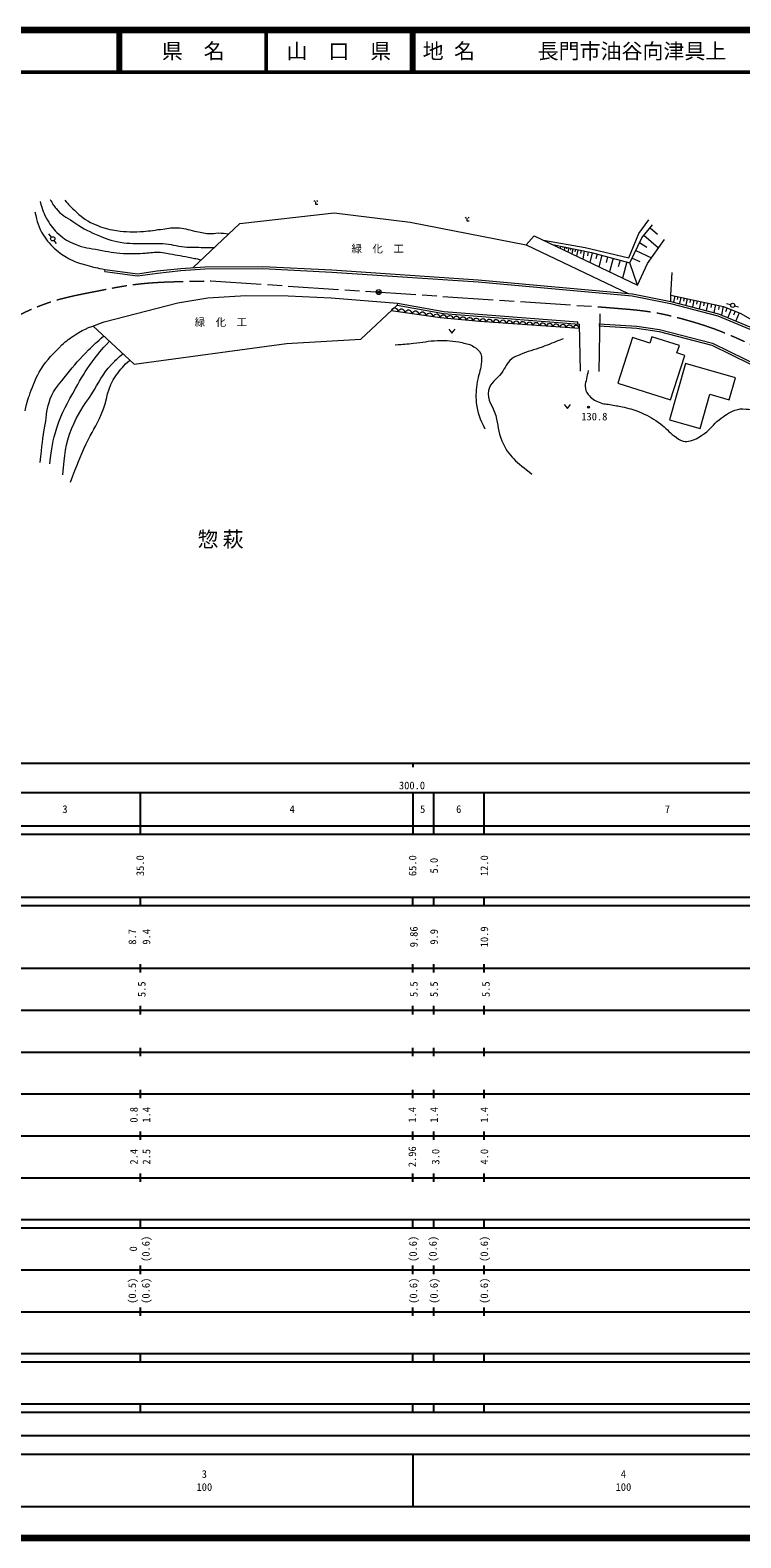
# Model space of a CAD drawing. Units: millimetres, scale not verified. Extents: x 40000 to 680000, y 20000 to 380000.
# Drawn here: x 276723 to 446309, y 20000 to 380000 of the extents above; entities that cross this region are included whole.
import ezdxf
from ezdxf.enums import TextEntityAlignment as Align

# ---------------------------------------------------------------- set-up
doc = ezdxf.new("R2010")
doc.units = ezdxf.units.MM
doc.header["$LTSCALE"] = 1000
doc.header["$PDMODE"] = 32
doc.header["$PDSIZE"] = 500
doc.linetypes.add('CHAIN', pattern=[18.5, 12, -1.5, 3.5, -1.5])
for name, color, linetype, lineweight in [('M-BGD', 7, 'Continuous', 13), ('M-BMK', 2, 'CHAIN', 13), ('M-BMK-SRVR', 3, 'Continuous', 13), ('M-TTL', 2, 'Continuous', 140), ('M-TTL-BAND', 7, 'Continuous', 25), ('M-TTL-LINE', 7, 'Continuous', 50), ('M-TTL-TXT', 7, 'Continuous', 13)]:
    doc.layers.add(name, color=color, linetype=linetype, lineweight=lineweight)
doc.layers.add('M-BGD-HTXT', color=7, linetype='Continuous')
doc.styles.add('ＭＳ ゴシック', font='')
doc.styles.get('ＭＳ ゴシック').set_extended_font_data('MS Gothic')

msp = doc.modelspace()

# ---------------------------------------------------------------- linework, layer by layer
at = {"layer": 'M-BGD'}
for p, q in [((344633, 339353), (344383, 339103)), ((344883, 338353), (344883, 339103)), ((345383, 339103), (345133, 339353)), ((326768, 333850), (349230, 336358)), ((345383, 338353), (344883, 338353)), ((349230, 336358), (367392, 334185)), ((380759, 335366), (380509, 335116)), ((381009, 334366), (381009, 335116)), ((381509, 335116), (381259, 335366)), ((281799, 330574), (281193, 331385)), ((315627, 323302), (326768, 333850)), ((367392, 334185), (395119, 328741)), ((381509, 334366), (381009, 334366)), ((419574, 325627), (421959, 331460)), ((421959, 331460), (424394, 334695)), ((422651, 330425), (425268, 333478)), ((424676, 332786), (426429, 331284)), ((282408, 329781), (282950, 329054)), ((395119, 328741), (396991, 330927)), ((395119, 328741), (419444, 317115)), ((396991, 330927), (421634, 319084)), ((399199, 329866), (409130, 328135)), ((401339, 328837), (410657, 326899)), ((403297, 328430), (403196, 327945)), ((403787, 328328), (403736, 328086)), ((404276, 328226), (404125, 327499)), ((404766, 328125), (404690, 327761)), ((405255, 328023), (405054, 327052)), ((405745, 327921), (405644, 327436)), ((406234, 327819), (405982, 326606)), ((406841, 327693), (406715, 327086)), ((409130, 328135), (419574, 325627)), ((419853, 324464), (422651, 330425)), ((422110, 329272), (423853, 328184)), ((423173, 331033), (426679, 328028)), ((424033, 324282), (428067, 329992)), ((407447, 327567), (407132, 326053)), ((408204, 327409), (408046, 326653)), ((408961, 327252), (408568, 325364)), ((409905, 327055), (409708, 326111)), ((410846, 326849), (410240, 324560)), ((410657, 326899), (419853, 324464)), ((411991, 326546), (411688, 325401)), ((413135, 326243), (412413, 323516)), ((414499, 325882), (414138, 324518)), ((415862, 325520), (415002, 322272)), ((417487, 325090), (417056, 323466)), ((419111, 324660), (418086, 320789)), ((421634, 319084), (419853, 324464)), ((420378, 325581), (422190, 324731)), ((421229, 327394), (424985, 325630)), ((421634, 319084), (424033, 324282)), ((294576, 322359), (294644, 322855)), ((429575, 316735), (429927, 322110)), ((294403, 310354), (311974, 314919)), ((311974, 314919), (319116, 316118)), ((319116, 316118), (328172, 316603)), ((328172, 316603), (338276, 316585)), ((338276, 316585), (348538, 316048)), ((348538, 316048), (364364, 314794)), ((355614, 306218), (364276, 314302)), ((364364, 314794), (364276, 314302)), ((429634, 315235), (429575, 316735)), ((429575, 316735), (442182, 314044)), ((430553, 316526), (430244, 315077)), ((431278, 316371), (431123, 315647)), ((432002, 316217), (431679, 314706)), ((432757, 316055), (432596, 315300)), ((433513, 315894), (433177, 314318)), ((434301, 315726), (434133, 314938)), ((435089, 315558), (434738, 313914)), ((435911, 315382), (435735, 314561)), ((436733, 315207), (436367, 313493)), ((437590, 315024), (437407, 314167)), ((438447, 314841), (438065, 313053)), ((439341, 314650), (439150, 313756)), ((440235, 314460), (439837, 312595)), ((441167, 314261), (440968, 313328)), ((442099, 314062), (441663, 312019)), ((442182, 314044), (446285, 312318)), ((443067, 313672), (442662, 312709)), ((443859, 314393), (442874, 314626)), ((444030, 313267), (443230, 311365)), ((444835, 314175), (445717, 313965)), ((407388, 309821), (407427, 310320)), ((408018, 298608), (407800, 309789)), ((412477, 298487), (412750, 312226)), ((444981, 312867), (444581, 311916)), ((445931, 312467), (445134, 310571)), ((446285, 312318), (460536, 304146)), ((291680, 309374), (301550, 300261)), ((337915, 305168), (355614, 306218)), ((376626, 308621), (377376, 307621)), ((377376, 307621), (378126, 308621)), ((420435, 306577), (416943, 295747)), ((424604, 305233), (420435, 306577)), ((425104, 306786), (424604, 305233)), ((431640, 304679), (425104, 306786)), ((301550, 300261), (337915, 305168)), ((431073, 302922), (431640, 304679)), ((432921, 302326), (431073, 302922)), ((433139, 300403), (429286, 286955)), ((429495, 291701), (432921, 302326)), ((445041, 296993), (433139, 300403)), ((416943, 295747), (429495, 291701)), ((443541, 291758), (445041, 296993)), ((436586, 284863), (438939, 293076)), ((438939, 293076), (443541, 291758)), ((404186, 290629), (404936, 289629)), ((404936, 289629), (405686, 290629)), ((429286, 286955), (436586, 284863))]:
    msp.add_line(p, q, dxfattribs=at)
for points in [[(294576, 322359), (302311, 321300), (307097, 322000), (312711, 322615), (318392, 322977), (332260, 323098), (348675, 322251), (383627, 319880), (420356, 316530), (429524, 314747), (440851, 311816), (460321, 303694), (469412, 298781), (514502, 274587)], [(294644, 322855), (302309, 321805), (307034, 322496), (312667, 323114), (318374, 323477), (332270, 323598), (348705, 322750), (383666, 320379), (420427, 317026), (429634, 315235), (441011, 312291), (460536, 304146), (469649, 299221), (514744, 275025)], [(364276, 314302), (375380, 312321), (407800, 309789)], [(364364, 314794), (375443, 312818), (407427, 310320)], [(407821, 308724), (383960, 310407), (374545, 311340), (362899, 313016)], [(412417, 309868), (421506, 309322), (426885, 308546), (439530, 305251), (466809, 291862), (495000, 276597), (510739, 267810)], [(412387, 309369), (421455, 308824), (426786, 308055), (439355, 304780), (466580, 291417), (494759, 276159), (510494, 267375), (510497, 267373)]]:
    msp.add_lwpolyline(points, dxfattribs=at)
for centre, radius in [((282112, 330184), 500), ((444350, 314294), 500), ((409940, 289969), 150), ((409940, 289969), 120), ((409940, 289969), 90), ((409940, 289969), 60), ((409940, 289969), 30), ((409940, 289969), 20)]:
    msp.add_circle(centre, radius, dxfattribs=at)
for centre, radius, start, end in [((363709, 312744), 855, 2.23162, 161.38855), ((365372, 312504), 855, 2.23162, 161.38855), ((367036, 312265), 855, 2.23162, 161.38855), ((368700, 312025), 855, 2.23162, 161.38855), ((370364, 311786), 855, 2.23162, 161.38855), ((372028, 311546), 855, 2.23162, 161.38855), ((373692, 311307), 855, 2.23162, 161.38855), ((375321, 311169), 794, 1.14026, 167.5405), ((376890, 311013), 794, 1.14026, 167.5405), ((378459, 310858), 794, 1.14026, 167.5405), ((380028, 310702), 794, 1.14026, 167.5405), ((381597, 310547), 794, 1.14026, 167.5405), ((383167, 310391), 794, 1.14026, 167.5405), ((384749, 310247), 804, 3.40253, 168.52818), ((386339, 310135), 804, 3.40253, 168.52818), ((387930, 310023), 804, 3.40253, 168.52818), ((389521, 309911), 804, 3.40253, 168.52818), ((391111, 309798), 804, 3.40253, 168.52818), ((392702, 309686), 804, 3.40253, 168.52818), ((394293, 309574), 804, 3.40253, 168.52818), ((395883, 309462), 804, 3.40253, 168.52818), ((397474, 309350), 804, 3.40253, 168.52818), ((399065, 309237), 804, 3.40253, 168.52818), ((400655, 309125), 804, 3.40253, 168.52818), ((402246, 309013), 804, 3.40253, 168.52818), ((403837, 308901), 804, 3.40253, 168.52818), ((405427, 308789), 804, 3.40253, 168.52818), ((407018, 308676), 804, 3.40253, 168.52818)]:
    msp.add_arc(centre, radius, start, end, dxfattribs=at)
for points, knots in [([(279090, 339051), (279683, 337022), (279890, 336242), (280834, 334653), (281697, 333203), (282265, 332396), (283524, 331273), (284874, 330069), (285817, 329571), (287486, 328874), (289561, 328008), (290874, 327950), (293083, 327529), (295365, 327095), (296654, 326859), (298972, 326693), (300784, 326564), (301808, 326673), (303624, 326730), (305061, 326775), (305858, 327011), (307295, 326984), (308078, 326969), (308508, 326828), (309283, 326711), (311336, 326401), (312478, 326176), (314517, 325785), (315723, 325553), (316110, 325479), (317602, 325172)], [0, 0, 0, 0, 1, 1, 1, 2, 2, 2, 3, 3, 3, 4, 4, 4, 5, 5, 5, 6, 6, 6, 7, 7, 7, 8, 8, 8, 9, 9, 9, 10, 10, 10, 10]), ([(281502, 339569), (282022, 338545), (282287, 338184), (282919, 337388), (284146, 335843), (285282, 335403), (286917, 334299), (288977, 332908), (290192, 332183), (292478, 331209), (294647, 330286), (295896, 329741), (298221, 329356), (300556, 328969), (301907, 329102), (304273, 329047), (305862, 329010), (306757, 329143), (308344, 329047), (310408, 328922), (311518, 328431), (313578, 328247), (315120, 328109), (315992, 328177), (317539, 328138), (318757, 328108), (319139, 328099), (320658, 328065)], [0, 0, 0, 0, 1, 1, 1, 2, 2, 2, 3, 3, 3, 4, 4, 4, 5, 5, 5, 6, 6, 6, 7, 7, 7, 8, 8, 8, 9, 9, 9, 9]), ([(284985, 339442), (285957, 338266), (286315, 337907), (287263, 337019), (288862, 335519), (289848, 334683), (291842, 333772), (293544, 332995), (294553, 332604), (296398, 332294), (298978, 331860), (300470, 331827), (303086, 331906), (304951, 331962), (305978, 332244), (307835, 332439), (309367, 332600), (310220, 332866), (311760, 332827), (313427, 332784), (314316, 332342), (315955, 332039), (317289, 331793), (318018, 331505), (319372, 331421), (320266, 331366), (320766, 331566), (321662, 331567), (322643, 331568), (323000, 331522), (324167, 331388)], [0, 0, 0, 0, 1, 1, 1, 2, 2, 2, 3, 3, 3, 4, 4, 4, 5, 5, 5, 6, 6, 6, 7, 7, 7, 8, 8, 8, 9, 9, 9, 10, 10, 10, 10]), ([(277852, 336594), (278452, 334101), (278639, 333039), (279851, 331105), (280835, 329536), (281561, 328744), (282940, 327507), (284130, 326439), (284928, 325971), (286357, 325254), (287786, 324536), (288678, 324330), (290210, 323872), (291912, 323364), (292543, 323254), (294644, 322855)], [0, 0, 0, 0, 1, 1, 1, 2, 2, 2, 3, 3, 3, 4, 4, 4, 5, 5, 5, 5]), ([(275502, 289092), (276088, 291423), (276276, 292140), (276981, 294024), (277726, 296015), (278147, 297155), (279258, 298967), (280840, 301546), (282168, 302701), (284311, 304837), (285406, 305929), (286172, 306381), (287461, 307236), (289937, 308879), (291149, 309168), (294403, 310354)], [0, 0, 0, 0, 1, 1, 1, 2, 2, 2, 3, 3, 3, 4, 4, 4, 5, 5, 5, 5]), ([(279147, 276727), (279593, 281065), (279681, 282283), (280292, 285804), (280709, 288211), (280608, 289670), (281518, 291938), (282538, 294478), (283777, 295572), (285444, 297744), (287317, 300186), (288495, 301463), (290678, 303632), (292038, 304985), (292519, 305449), (294265, 306987)], [0, 0, 0, 0, 1, 1, 1, 2, 2, 2, 3, 3, 3, 4, 4, 4, 5, 5, 5, 5]), ([(403917, 306330), (401498, 305337), (400853, 305073), (398865, 304331), (396808, 303564), (395575, 303347), (393558, 302478), (392789, 302146), (392252, 302097), (391632, 301533), (390413, 300425), (390136, 299443), (389160, 298116), (387972, 296501), (386511, 295958), (386098, 293995), (385595, 291606), (387180, 290342), (387816, 287984), (388445, 285650), (388364, 284208), (389288, 281974), (390882, 278116), (392909, 276891), (396403, 274000)], [0, 0, 0, 0, 1, 1, 1, 2, 2, 2, 3, 3, 3, 4, 4, 4, 5, 5, 5, 6, 6, 6, 7, 7, 7, 8, 8, 8, 8]), ([(281436, 276481), (281856, 280405), (282068, 281805), (283072, 285068), (284269, 288960), (285614, 290902), (287570, 294473), (288962, 297015), (289782, 298432), (291495, 300770), (292986, 302804), (293589, 303501), (295614, 305742)], [0, 0, 0, 0, 1, 1, 1, 2, 2, 2, 3, 3, 3, 4, 4, 4, 4]), ([(284544, 273782), (284952, 278801), (285008, 280854), (286670, 284986), (288049, 288412), (289427, 290052), (291414, 293164), (293197, 295957), (293871, 297799), (296157, 300198), (297158, 301248), (297551, 301672), (298864, 302741)], [0, 0, 0, 0, 1, 1, 1, 2, 2, 2, 3, 3, 3, 4, 4, 4, 4]), ([(363799, 304895), (365927, 305025), (366493, 305067), (368216, 305222), (370457, 305424), (371690, 305821), (373940, 305876), (376247, 305933), (377576, 305887), (379828, 305385), (380953, 305135), (381667, 305067), (382609, 304404), (383367, 303871), (383911, 303551), (384244, 302687), (384589, 301792), (384420, 301188), (384326, 300233), (384163, 298575), (383674, 297711), (383427, 296063), (383132, 294102), (382988, 292965), (383181, 290992), (383431, 288449), (384023, 287380), (385226, 284777)], [0, 0, 0, 0, 1, 1, 1, 2, 2, 2, 3, 3, 3, 4, 4, 4, 5, 5, 5, 6, 6, 6, 7, 7, 7, 8, 8, 8, 9, 9, 9, 9]), ([(286343, 272065), (288014, 276462), (288462, 277723), (290105, 281224), (291416, 284018), (292486, 285422), (293703, 288258), (295255, 291872), (294966, 294498), (297302, 297662), (298413, 299168), (298933, 299836), (300508, 301224)], [0, 0, 0, 0, 1, 1, 1, 2, 2, 2, 3, 3, 3, 4, 4, 4, 4]), ([(409900, 298725), (409696, 297761), (409644, 297515), (409488, 296738), (409352, 296057), (409104, 295686), (409149, 294993), (409202, 294174), (409408, 293687), (409900, 293031), (410652, 292028), (411334, 291617), (412493, 291141), (413583, 290693), (414293, 290762), (415449, 290535), (416611, 290306), (417283, 290274), (418430, 289978), (420082, 289550), (421030, 289332), (422585, 288630), (424470, 287779), (425500, 287202), (427165, 285976), (428526, 284975), (429046, 284116), (430400, 283105), (431174, 282527), (431603, 282089), (432544, 281869), (433208, 281714), (433631, 281762), (434289, 281942), (435710, 282332), (436413, 282861), (437633, 283687), (439180, 284734), (439626, 285839), (441122, 286958), (442505, 287991), (443284, 288647), (444902, 289248), (445866, 289606), (446492, 289588), (447519, 289538), (449366, 289449), (450338, 288905), (452099, 288339), (453907, 287757), (454887, 287331), (456657, 286643), (458138, 286067), (458911, 285599), (460414, 285086), (463922, 283890), (466037, 283697), (469542, 282493), (472542, 281463), (474101, 280564), (476957, 279186), (480205, 277618), (482137, 276903), (485135, 274897), (488130, 272892), (489583, 271441), (492209, 268972), (494546, 266775), (496244, 265830), (497988, 263138), (498553, 262266), (498735, 261690), (499060, 260703), (499276, 260050), (499358, 259751), (499505, 259070)], [0, 0, 0, 0, 1, 1, 1, 2, 2, 2, 3, 3, 3, 4, 4, 4, 5, 5, 5, 6, 6, 6, 7, 7, 7, 8, 8, 8, 9, 9, 9, 10, 10, 10, 11, 11, 11, 12, 12, 12, 13, 13, 13, 14, 14, 14, 15, 15, 15, 16, 16, 16, 17, 17, 17, 18, 18, 18, 19, 19, 19, 20, 20, 20, 21, 21, 21, 22, 22, 22, 23, 23, 23, 24, 24, 24, 25, 25, 25, 25])]:
    msp.add_open_spline(points, degree=3, knots=knots, dxfattribs=at)
msp.add_point((409940, 289969), dxfattribs=at)
at = {"layer": 'M-BMK'}
msp.add_line((319860, 320140), (412831, 313914), dxfattribs=at)
for points, knots in [([(128780, 267552), (137621, 266747), (140016, 266474), (147240, 266183), (152135, 265986), (154881, 265832), (159780, 265911), (165485, 266002), (168712, 266016), (174359, 266833), (190088, 269108), (199156, 270302), (214013, 275944), (227221, 280959), (233984, 285361), (246146, 292552), (253681, 297007), (257190, 300592), (264457, 305473), (268970, 308504), (271224, 310737), (276173, 312987), (282829, 316013), (287039, 316559), (294205, 318016), (304059, 320019), (308014, 319876), (319860, 320140)], [0, 0, 0, 0, 1, 1, 1, 2, 2, 2, 3, 3, 3, 4, 4, 4, 5, 5, 5, 6, 6, 6, 7, 7, 7, 8, 8, 8, 9, 9, 9, 9]), ([(412831, 313914), (422090, 313166), (425275, 313061), (432914, 310928), (438974, 309236), (442289, 307924), (448002, 305286), (451809, 303527), (453151, 302860), (457560, 300396)], [0, 0, 0, 0, 1, 1, 1, 2, 2, 2, 3, 3, 3, 3])]:
    msp.add_open_spline(points, degree=3, knots=knots, dxfattribs=at)
at = {"layer": 'M-BMK-SRVR'}
msp.add_circle((359889, 317459), 600, dxfattribs=at)
msp.add_point((359889, 317459), dxfattribs=at)
at = {"layer": 'M-TTL'}
for p, q in [((680000, 380000), (40000, 380000)), ((40000, 20000), (680000, 20000))]:
    msp.add_line(p, q, dxfattribs=at)
at = {"layer": 'M-TTL-BAND'}
for p, q in [((40000, 205000), (579000, 205000)), ((368000, 205000), (368000, 204000)), ((68000, 198000), (579000, 198000)), ((303000, 198000), (303000, 188000)), ((368000, 198000), (368000, 188000)), ((373000, 198000), (373000, 188000)), ((385000, 198000), (385000, 188000)), ((40000, 190000), (579000, 190000)), ((40000, 188000), (579000, 188000)), ((40000, 173000), (579000, 173000)), ((303000, 173000), (303000, 171000)), ((368000, 171000), (368000, 173000)), ((373000, 173000), (373000, 171000)), ((385000, 173000), (385000, 171000)), ((40000, 171000), (579000, 171000)), ((40000, 156000), (579000, 156000)), ((303000, 157000), (303000, 155000)), ((368000, 155000), (368000, 157000)), ((373000, 157000), (373000, 155000)), ((385000, 157000), (385000, 155000)), ((46000, 146000), (579000, 146000)), ((303000, 147000), (303000, 145000)), ((368000, 145000), (368000, 147000)), ((373000, 147000), (373000, 145000)), ((385000, 147000), (385000, 145000)), ((303000, 137000), (303000, 135000)), ((368000, 135000), (368000, 137000)), ((373000, 137000), (373000, 135000)), ((385000, 137000), (385000, 135000)), ((52000, 136000), (579000, 136000)), ((46000, 126000), (579000, 126000)), ((303000, 127000), (303000, 125000)), ((368000, 125000), (368000, 127000)), ((373000, 127000), (373000, 125000)), ((385000, 127000), (385000, 125000)), ((52000, 116000), (579000, 116000)), ((303000, 117000), (303000, 115000)), ((368000, 115000), (368000, 117000)), ((373000, 117000), (373000, 115000)), ((385000, 117000), (385000, 115000)), ((46000, 106000), (579000, 106000)), ((303000, 107000), (303000, 105000)), ((368000, 105000), (368000, 107000)), ((373000, 107000), (373000, 105000)), ((385000, 107000), (385000, 105000)), ((40000, 96000), (579000, 96000)), ((40000, 94000), (579000, 94000)), ((303000, 96000), (303000, 94000)), ((368000, 94000), (368000, 96000)), ((373000, 96000), (373000, 94000)), ((385000, 96000), (385000, 94000)), ((49000, 84000), (579000, 84000)), ((303000, 85000), (303000, 83000)), ((368000, 83000), (368000, 85000)), ((373000, 85000), (373000, 83000)), ((385000, 85000), (385000, 83000)), ((40000, 74000), (579000, 74000)), ((303000, 75000), (303000, 73000)), ((368000, 73000), (368000, 75000)), ((373000, 75000), (373000, 73000)), ((385000, 75000), (385000, 73000)), ((40000, 64000), (579000, 64000)), ((40000, 62000), (579000, 62000)), ((303000, 64000), (303000, 62000)), ((368000, 62000), (368000, 64000)), ((373000, 64000), (373000, 62000)), ((385000, 64000), (385000, 62000)), ((40000, 52000), (579000, 52000)), ((303000, 52000), (303000, 50000)), ((368000, 50000), (368000, 52000)), ((373000, 52000), (373000, 50000)), ((385000, 52000), (385000, 50000)), ((40000, 50000), (579000, 50000)), ((70805, 44406), (575523, 44406)), ((40000, 40000), (579000, 40000)), ((368000, 40000), (368000, 27500)), ((68000, 27500), (579000, 27500))]:
    msp.add_line(p, q, dxfattribs=at)
at = {"layer": 'M-TTL-LINE'}
for p, q in [((297750, 380000), (297750, 370000)), ((298250, 380000), (298250, 370000)), ((333000, 380000), (333000, 370000)), ((367750, 380000), (367750, 370000)), ((368250, 380000), (368250, 370000)), ((40000, 370000), (680000, 370000))]:
    msp.add_line(p, q, dxfattribs=at)

# ---------------------------------------------------------------- texts
at = {"layer": 'M-BGD', "style": 'ＭＳ ゴシック'}
for s, p in [('緑\u3000化\u3000工', (359652, 327808)), ('緑\u3000化\u3000工', (322238, 310266)), ('130.8', (411353, 287736))]:
    msp.add_text(s, height=1833, dxfattribs=at).set_placement(p, align=Align.MIDDLE_CENTER)
at = {"layer": 'M-BGD-HTXT', "insert": (322664, 258207), "char_height": 3666, "attachment_point": 5, "style": 'ＭＳ ゴシック'}
msp.add_mtext('\\T1.2;惣萩', dxfattribs=at)
at = {"layer": 'M-TTL-BAND', "style": 'ＭＳ ゴシック'}
msp.add_text('300.0', height=1833, dxfattribs=at).set_placement((367844, 198195), align=Align.BOTTOM_CENTER)
for s, p in [('3', (285025, 194000)), ('4', (339243, 194000)), ('5', (370387, 194000)), ('6', (378994, 194000)), ('7', (428802, 194000)), ('3', (318288, 35238)), ('4', (418288, 35238)), ('100', (318288, 32131)), ('100', (418288, 32131))]:
    msp.add_text(s, height=1833, dxfattribs=at).set_placement(p, align=Align.MIDDLE_CENTER)
for s, p in [('35.0', (302964, 180500)), ('65.0', (367964, 180500)), ('5.0', (373092, 180500)), ('12.0', (385092, 180500)), ('9.86', (368268, 163500)), ('10.9', (385092, 163500)), ('8.7', (301089, 163500)), ('9.4', (304464, 163500)), ('9.9', (373092, 163500)), ('5.5', (303339, 151000)), ('5.5', (368268, 151000)), ('5.5', (373092, 151000)), ('5.5', (385467, 151000)), ('0.8', (301464, 121000)), ('1.4', (304464, 121000)), ('1.4', (367893, 121000)), ('1.4', (373092, 121000)), ('1.4', (385092, 121000)), ('2.4', (301464, 111000)), ('2.5', (304464, 111000)), ('2.96', (367893, 111000)), ('3.0', (373467, 111000)), ('4.0', (385092, 111000)), ('(0.6)', (304324, 89000)), ('(0.6)', (368077, 89000)), ('(0.6)', (372826, 89000)), ('(0.6)', (385077, 89000)), ('0', (301324, 89000)), ('(0.5)', (301074, 79000)), ('(0.6)', (304324, 79000)), ('(0.6)', (368179, 79000)), ('(0.6)', (373076, 79000)), ('(0.6)', (385077, 79000))]:
    msp.add_text(s, height=1833, rotation=90, dxfattribs=at).set_placement(p, align=Align.MIDDLE_CENTER)
at = {"layer": 'M-TTL-TXT', "style": 'ＭＳ ゴシック'}
for s, p in [('県\u3000名', (315625, 375000)), ('山\u3000口\u3000県', (350375, 375000))]:
    msp.add_text(s, height=3666, dxfattribs=at).set_placement(p, align=Align.MIDDLE_CENTER)
msp.add_text('地 名      長門市油谷向津具上', height=3666, dxfattribs=at).set_placement((370380, 375000), align=Align.MIDDLE_LEFT)

doc.saveas('drawing.dxf')
